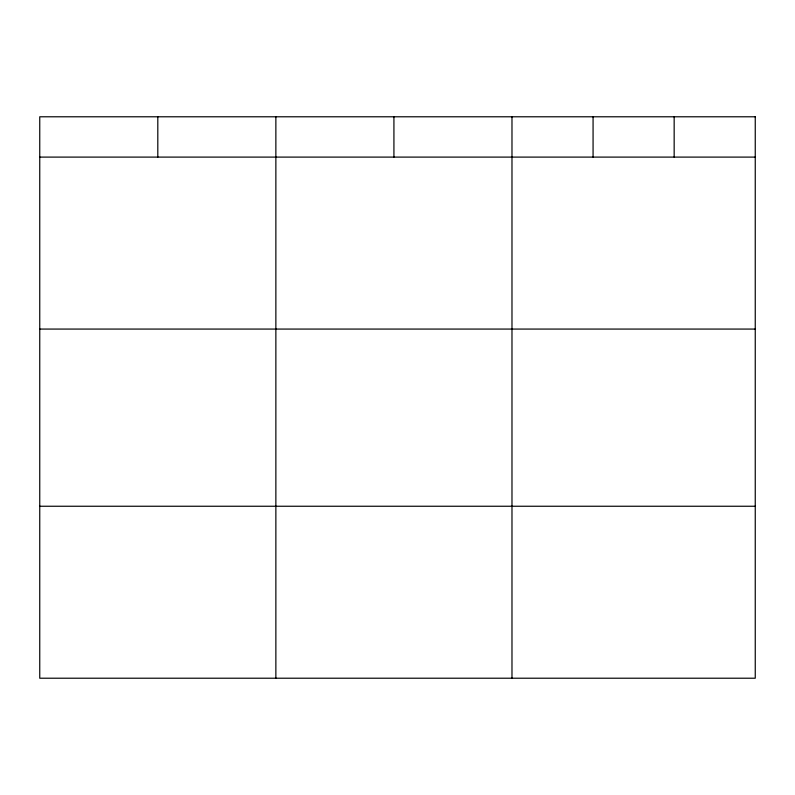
<?xml version="1.0" encoding="UTF-8"?>
<svg xmlns="http://www.w3.org/2000/svg" width="795" height="795" viewBox="0 0 795 795"><rect width="100%" height="100%" fill="white"/><g stroke="black" fill="none" stroke-linecap="round" stroke-linejoin="round"><path stroke-width="1.19" d="M39.75 157.102L755.25 157.102M39.75 329.07L755.25 329.07M39.75 506.246L755.25 506.246M674.16 116.785L674.16 157.102M593.07 116.785L593.07 157.102M511.98 116.785L511.98 678.215M393.923 116.785L393.923 157.102M275.865 116.785L275.865 678.215M157.808 116.785L157.808 157.102M755.25 116.785L39.75 116.785L39.75 678.215L755.25 678.215L755.25 116.785"/></g></svg>
